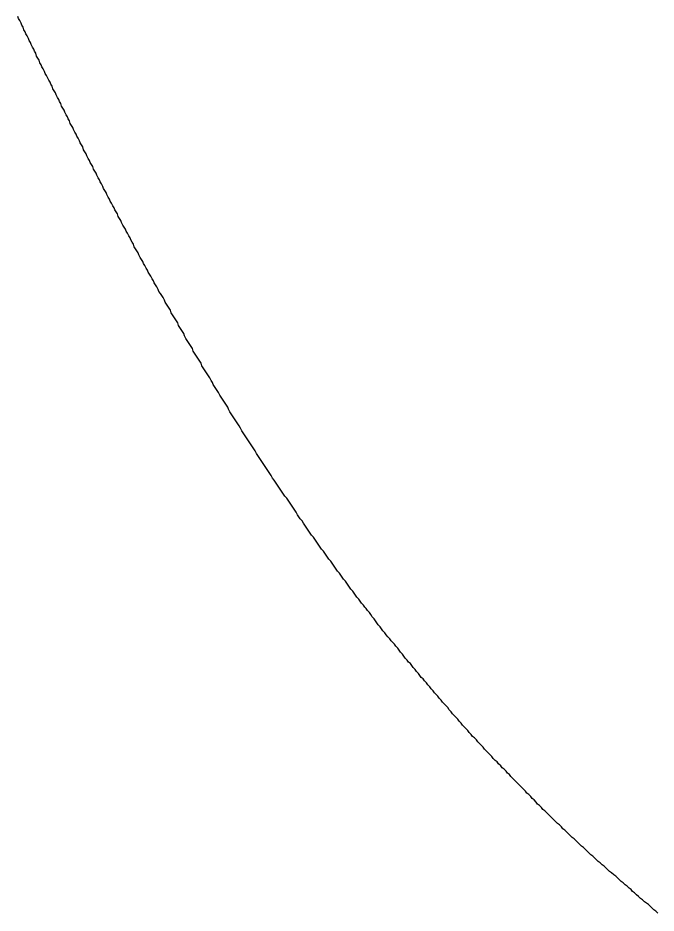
# Model space of a CAD drawing. Header units: millimetres. Extents: x 289 to 9778, y -894 to 6380.
# Drawn here: x 7137.65 to 7147.19, y 469.04 to 482.42 of the extents above; entities that cross this region are included whole.
import ezdxf

# ---------------------------------------------------------------- set-up
doc = ezdxf.new("R2010")
doc.units = ezdxf.units.MM

msp = doc.modelspace()

# ---------------------------------------------------------------- linework, layer by layer
msp.add_polyline3d([(7147.22, 469.038, 0), (7147.19, 469.068, 0), (7147.16, 469.088, 0), (7147.13, 469.118, 0), (7147.11, 469.138, 0), (7147.08, 469.168, 0), (7147.05, 469.188, 0), (7147.02, 469.208, 0), (7146.99, 469.238, 0), (7146.96, 469.258, 0), (7146.93, 469.288, 0), (7146.9, 469.308, 0), (7146.87, 469.338, 0), (7146.84, 469.358, 0), (7146.82, 469.388, 0), (7146.79, 469.408, 0), (7146.76, 469.438, 0), (7146.73, 469.458, 0), (7146.7, 469.488, 0), (7146.67, 469.508, 0), (7146.64, 469.538, 0), (7146.62, 469.558, 0), (7146.59, 469.588, 0), (7146.56, 469.608, 0), (7146.53, 469.638, 0), (7146.5, 469.658, 0), (7146.47, 469.688, 0), (7146.45, 469.708, 0), (7146.42, 469.738, 0), (7146.39, 469.758, 0), (7146.36, 469.788, 0), (7146.33, 469.808, 0), (7146.3, 469.838, 0), (7146.28, 469.858, 0), (7146.25, 469.888, 0), (7146.22, 469.908, 0), (7146.19, 469.938, 0), (7146.16, 469.968, 0), (7146.14, 469.988, 0), (7146.11, 470.018, 0), (7146.08, 470.038, 0), (7146.05, 470.068, 0), (7146.03, 470.088, 0), (7146, 470.118, 0), (7145.97, 470.148, 0), (7145.94, 470.168, 0), (7145.91, 470.198, 0), (7145.89, 470.218, 0), (7145.86, 470.248, 0), (7145.83, 470.278, 0), (7145.8, 470.298, 0), (7145.78, 470.328, 0), (7145.75, 470.358, 0), (7145.72, 470.378, 0), (7145.69, 470.408, 0), (7145.67, 470.428, 0), (7145.64, 470.458, 0), (7145.61, 470.488, 0), (7145.59, 470.508, 0), (7145.56, 470.538, 0), (7145.53, 470.568, 0), (7145.5, 470.588, 0), (7145.48, 470.618, 0), (7145.45, 470.648, 0), (7145.42, 470.668, 0), (7145.4, 470.698, 0), (7145.37, 470.728, 0), (7145.34, 470.748, 0), (7145.32, 470.778, 0), (7145.29, 470.808, 0), (7145.26, 470.828, 0), (7145.24, 470.858, 0), (7145.21, 470.888, 0), (7145.18, 470.918, 0), (7145.16, 470.938, 0), (7145.13, 470.968, 0), (7145.1, 470.998, 0), (7145.08, 471.018, 0), (7145.05, 471.048, 0), (7145.02, 471.078, 0), (7145, 471.108, 0), (7144.97, 471.128, 0), (7144.95, 471.158, 0), (7144.92, 471.188, 0), (7144.89, 471.208, 0), (7144.87, 471.238, 0), (7144.84, 471.268, 0), (7144.82, 471.298, 0), (7144.79, 471.318, 0), (7144.76, 471.348, 0), (7144.74, 471.378, 0), (7144.71, 471.408, 0), (7144.69, 471.428, 0), (7144.66, 471.458, 0), (7144.63, 471.488, 0), (7144.61, 471.518, 0), (7144.58, 471.548, 0), (7144.56, 471.568, 0), (7144.53, 471.598, 0), (7144.51, 471.628, 0), (7144.48, 471.658, 0), (7144.45, 471.678, 0), (7144.43, 471.708, 0), (7144.4, 471.738, 0), (7144.38, 471.768, 0), (7144.35, 471.798, 0), (7144.33, 471.818, 0), (7144.3, 471.848, 0), (7144.28, 471.878, 0), (7144.25, 471.908, 0), (7144.23, 471.938, 0), (7144.2, 471.968, 0), (7144.18, 471.988, 0), (7144.15, 472.018, 0), (7144.13, 472.048, 0), (7144.1, 472.078, 0), (7144.08, 472.108, 0), (7144.05, 472.138, 0), (7144.03, 472.158, 0), (7144, 472.188, 0), (7143.98, 472.218, 0), (7143.95, 472.248, 0), (7143.93, 472.278, 0), (7143.9, 472.308, 0), (7143.88, 472.328, 0), (7143.86, 472.358, 0), (7143.83, 472.388, 0), (7143.81, 472.418, 0), (7143.78, 472.448, 0), (7143.76, 472.478, 0), (7143.73, 472.508, 0), (7143.71, 472.538, 0), (7143.68, 472.558, 0), (7143.66, 472.588, 0), (7143.64, 472.618, 0), (7143.61, 472.648, 0), (7143.59, 472.678, 0), (7143.56, 472.708, 0), (7143.54, 472.738, 0), (7143.52, 472.768, 0), (7143.49, 472.788, 0), (7143.47, 472.818, 0), (7143.44, 472.848, 0), (7143.42, 472.878, 0), (7143.4, 472.908, 0), (7143.37, 472.938, 0), (7143.35, 472.968, 0), (7143.33, 472.998, 0), (7143.3, 473.028, 0), (7143.28, 473.058, 0), (7143.25, 473.088, 0), (7143.23, 473.108, 0), (7143.21, 473.138, 0), (7143.18, 473.168, 0), (7143.16, 473.198, 0), (7143.14, 473.228, 0), (7143.11, 473.258, 0), (7143.09, 473.288, 0), (7143.07, 473.318, 0), (7143.04, 473.348, 0), (7143.02, 473.378, 0), (7143, 473.408, 0), (7142.98, 473.438, 0), (7142.95, 473.468, 0), (7142.93, 473.498, 0), (7142.91, 473.528, 0), (7142.88, 473.558, 0), (7142.86, 473.588, 0), (7142.84, 473.608, 0), (7142.82, 473.638, 0), (7142.79, 473.668, 0), (7142.77, 473.698, 0), (7142.75, 473.728, 0), (7142.72, 473.758, 0), (7142.7, 473.788, 0), (7142.68, 473.818, 0), (7142.66, 473.848, 0), (7142.63, 473.878, 0), (7142.61, 473.908, 0), (7142.59, 473.938, 0), (7142.57, 473.968, 0), (7142.55, 473.998, 0), (7142.52, 474.028, 0), (7142.5, 474.058, 0), (7142.48, 474.088, 0), (7142.46, 474.118, 0), (7142.43, 474.148, 0), (7142.41, 474.178, 0), (7142.39, 474.208, 0), (7142.37, 474.238, 0), (7142.35, 474.268, 0), (7142.33, 474.298, 0), (7142.3, 474.328, 0), (7142.28, 474.358, 0), (7142.26, 474.388, 0), (7142.24, 474.418, 0), (7142.22, 474.448, 0), (7142.19, 474.478, 0), (7142.17, 474.508, 0), (7142.15, 474.538, 0), (7142.13, 474.568, 0), (7142.11, 474.598, 0), (7142.09, 474.628, 0), (7142.07, 474.658, 0), (7142.04, 474.688, 0), (7142.02, 474.718, 0), (7142, 474.748, 0), (7141.98, 474.778, 0), (7141.96, 474.808, 0), (7141.94, 474.838, 0), (7141.92, 474.868, 0), (7141.9, 474.898, 0), (7141.87, 474.928, 0), (7141.85, 474.958, 0), (7141.83, 474.988, 0), (7141.81, 475.028, 0), (7141.79, 475.058, 0), (7141.77, 475.088, 0), (7141.75, 475.118, 0), (7141.73, 475.148, 0), (7141.71, 475.178, 0), (7141.69, 475.208, 0), (7141.67, 475.238, 0), (7141.64, 475.268, 0), (7141.62, 475.298, 0), (7141.6, 475.328, 0), (7141.58, 475.358, 0), (7141.56, 475.388, 0), (7141.54, 475.418, 0), (7141.52, 475.448, 0), (7141.5, 475.478, 0), (7141.48, 475.508, 0), (7141.46, 475.538, 0), (7141.44, 475.578, 0), (7141.42, 475.608, 0), (7141.4, 475.638, 0), (7141.38, 475.668, 0), (7141.36, 475.698, 0), (7141.34, 475.728, 0), (7141.32, 475.758, 0), (7141.3, 475.788, 0), (7141.28, 475.818, 0), (7141.26, 475.848, 0), (7141.24, 475.878, 0), (7141.22, 475.908, 0), (7141.2, 475.948, 0), (7141.18, 475.978, 0), (7141.16, 476.008, 0), (7141.14, 476.038, 0), (7141.12, 476.068, 0), (7141.1, 476.098, 0), (7141.08, 476.128, 0), (7141.06, 476.158, 0), (7141.04, 476.188, 0), (7141.02, 476.218, 0), (7141, 476.248, 0), (7140.98, 476.288, 0), (7140.96, 476.318, 0), (7140.94, 476.348, 0), (7140.92, 476.378, 0), (7140.9, 476.408, 0), (7140.88, 476.438, 0), (7140.86, 476.468, 0), (7140.84, 476.498, 0), (7140.82, 476.528, 0), (7140.8, 476.568, 0), (7140.79, 476.598, 0), (7140.77, 476.628, 0), (7140.75, 476.658, 0), (7140.73, 476.688, 0), (7140.71, 476.718, 0), (7140.69, 476.748, 0), (7140.67, 476.778, 0), (7140.65, 476.818, 0), (7140.63, 476.848, 0), (7140.61, 476.878, 0), (7140.59, 476.908, 0), (7140.57, 476.938, 0), (7140.56, 476.968, 0), (7140.54, 476.998, 0), (7140.52, 477.038, 0), (7140.5, 477.068, 0), (7140.48, 477.098, 0), (7140.46, 477.128, 0), (7140.44, 477.158, 0), (7140.42, 477.188, 0), (7140.4, 477.218, 0), (7140.39, 477.258, 0), (7140.37, 477.288, 0), (7140.35, 477.318, 0), (7140.33, 477.348, 0), (7140.31, 477.378, 0), (7140.29, 477.408, 0), (7140.27, 477.438, 0), (7140.26, 477.478, 0), (7140.24, 477.508, 0), (7140.22, 477.538, 0), (7140.2, 477.568, 0), (7140.18, 477.598, 0), (7140.16, 477.628, 0), (7140.14, 477.668, 0), (7140.13, 477.698, 0), (7140.11, 477.728, 0), (7140.09, 477.758, 0), (7140.07, 477.788, 0), (7140.05, 477.818, 0), (7140.04, 477.858, 0), (7140.02, 477.888, 0), (7140, 477.918, 0), (7139.98, 477.948, 0), (7139.96, 477.978, 0), (7139.94, 478.008, 0), (7139.93, 478.048, 0), (7139.91, 478.078, 0), (7139.89, 478.108, 0), (7139.87, 478.138, 0), (7139.85, 478.168, 0), (7139.84, 478.198, 0), (7139.82, 478.238, 0), (7139.8, 478.268, 0), (7139.78, 478.298, 0), (7139.76, 478.328, 0), (7139.75, 478.358, 0), (7139.73, 478.398, 0), (7139.71, 478.428, 0), (7139.69, 478.458, 0), (7139.68, 478.488, 0), (7139.66, 478.518, 0), (7139.64, 478.558, 0), (7139.62, 478.588, 0), (7139.6, 478.618, 0), (7139.59, 478.648, 0), (7139.57, 478.678, 0), (7139.55, 478.718, 0), (7139.53, 478.748, 0), (7139.52, 478.778, 0), (7139.5, 478.808, 0), (7139.48, 478.838, 0), (7139.46, 478.878, 0), (7139.45, 478.908, 0), (7139.43, 478.938, 0), (7139.41, 478.968, 0), (7139.39, 478.998, 0), (7139.38, 479.038, 0), (7139.36, 479.068, 0), (7139.34, 479.098, 0), (7139.33, 479.128, 0), (7139.31, 479.158, 0), (7139.29, 479.198, 0), (7139.27, 479.228, 0), (7139.26, 479.258, 0), (7139.24, 479.288, 0), (7139.22, 479.318, 0), (7139.2, 479.358, 0), (7139.19, 479.388, 0), (7139.17, 479.418, 0), (7139.15, 479.448, 0), (7139.14, 479.488, 0), (7139.12, 479.518, 0), (7139.1, 479.548, 0), (7139.09, 479.578, 0), (7139.07, 479.608, 0), (7139.05, 479.648, 0), (7139.03, 479.678, 0), (7139.02, 479.708, 0), (7139, 479.738, 0), (7138.98, 479.778, 0), (7138.97, 479.808, 0), (7138.95, 479.838, 0), (7138.93, 479.868, 0), (7138.92, 479.898, 0), (7138.9, 479.938, 0), (7138.88, 479.968, 0), (7138.87, 479.998, 0), (7138.85, 480.028, 0), (7138.83, 480.068, 0), (7138.82, 480.098, 0), (7138.8, 480.128, 0), (7138.78, 480.158, 0), (7138.77, 480.198, 0), (7138.75, 480.228, 0), (7138.73, 480.258, 0), (7138.72, 480.288, 0), (7138.7, 480.318, 0), (7138.68, 480.358, 0), (7138.67, 480.388, 0), (7138.65, 480.418, 0), (7138.63, 480.448, 0), (7138.62, 480.488, 0), (7138.6, 480.518, 0), (7138.58, 480.548, 0), (7138.57, 480.578, 0), (7138.55, 480.618, 0), (7138.53, 480.648, 0), (7138.52, 480.678, 0), (7138.5, 480.708, 0), (7138.48, 480.748, 0), (7138.47, 480.778, 0), (7138.45, 480.808, 0), (7138.43, 480.838, 0), (7138.42, 480.878, 0), (7138.4, 480.908, 0), (7138.39, 480.938, 0), (7138.37, 480.968, 0), (7138.35, 481.008, 0), (7138.34, 481.038, 0), (7138.32, 481.068, 0), (7138.3, 481.098, 0), (7138.29, 481.138, 0), (7138.27, 481.168, 0), (7138.26, 481.198, 0), (7138.24, 481.228, 0), (7138.22, 481.268, 0), (7138.21, 481.298, 0), (7138.19, 481.328, 0), (7138.17, 481.358, 0), (7138.16, 481.398, 0), (7138.14, 481.428, 0), (7138.13, 481.458, 0), (7138.11, 481.488, 0), (7138.09, 481.528, 0), (7138.08, 481.558, 0), (7138.06, 481.588, 0), (7138.05, 481.618, 0), (7138.03, 481.658, 0), (7138.01, 481.688, 0), (7138, 481.718, 0), (7137.98, 481.748, 0), (7137.97, 481.788, 0), (7137.95, 481.818, 0), (7137.93, 481.848, 0), (7137.92, 481.888, 0), (7137.9, 481.918, 0), (7137.89, 481.948, 0), (7137.87, 481.978, 0), (7137.85, 482.018, 0), (7137.84, 482.048, 0), (7137.82, 482.078, 0), (7137.81, 482.108, 0), (7137.79, 482.148, 0), (7137.77, 482.178, 0), (7137.76, 482.208, 0), (7137.74, 482.238, 0), (7137.73, 482.278, 0), (7137.71, 482.308, 0), (7137.7, 482.338, 0), (7137.68, 482.378, 0), (7137.66, 482.408, 0), (7137.65, 482.438, 0)])

doc.saveas('drawing.dxf')
